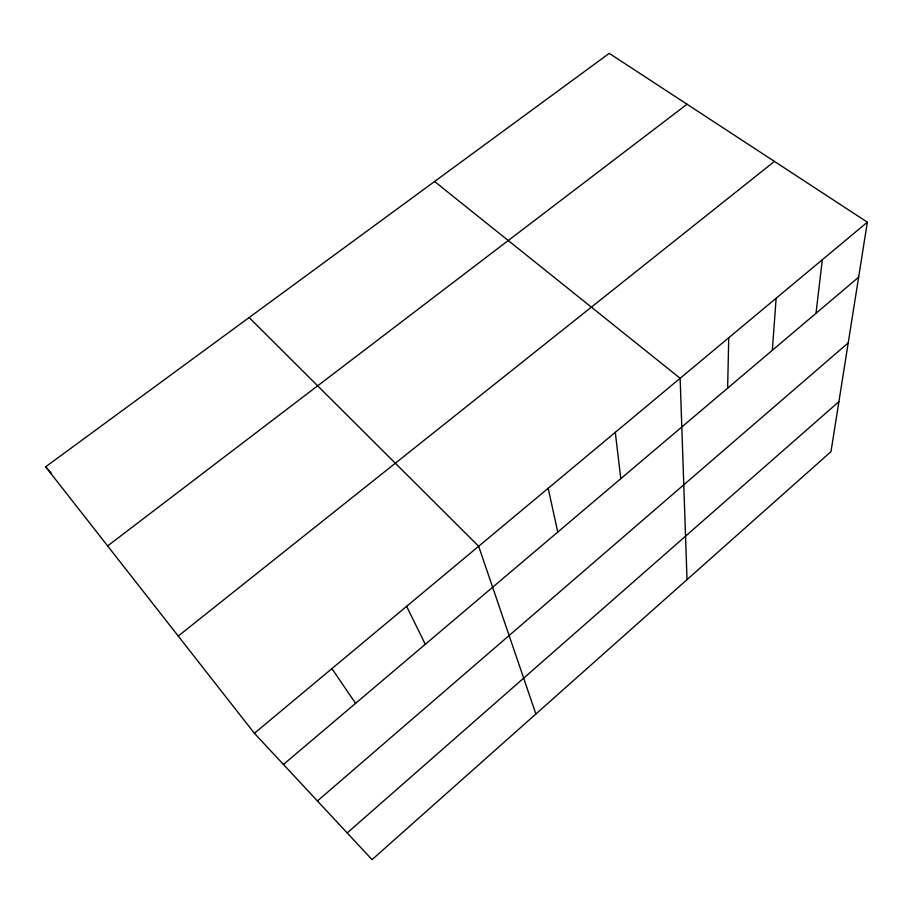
<?xml version="1.0" encoding="UTF-8"?>
<svg xmlns="http://www.w3.org/2000/svg" width="913" height="913" viewBox="0 0 913 913"><rect width="100%" height="100%" fill="white"/><g stroke="black" fill="none" stroke-linecap="round" stroke-linejoin="round"><path stroke-width="1.37" d="M727.627 388.173L728.757 337.742M772.341 350.295L776.13 298.231M816.005 313.307L822.316 259.726M867.35 222.179L830.978 451.661L372.059 859.635L254.385 733.276L45.65 466.805L609.245 53.365L867.35 222.179L254.385 733.276M347.191 832.941L838.899 401.674M317.427 800.963L848.211 342.911M283.429 764.478L858.631 277.198M178.229 636.064L774.441 161.407M107.631 545.928L687.033 104.242M434.577 181.493L680.139 378.279L687.021 579.629M249.123 317.541L478.663 546.271L535.885 714M45.65 466.805L51.299 473.231M331.91 668.636L355.591 703.341M406.627 606.335L425.287 644.304M548.177 488.307L557.775 532.062M615.294 432.34L620.794 478.674"/></g></svg>
